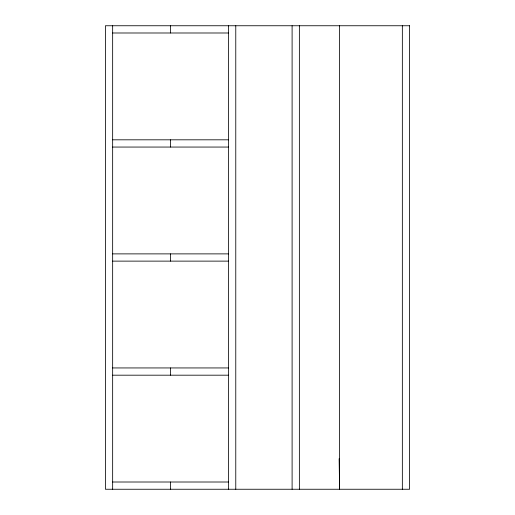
<?xml version="1.0" encoding="UTF-8"?>
<svg xmlns="http://www.w3.org/2000/svg" width="515" height="515" viewBox="0 0 515 515"><rect width="100%" height="100%" fill="white"/><g stroke="black" fill="none" stroke-linecap="round" stroke-linejoin="round"><path stroke-width="0.77" d="M112.656 32.992L228.531 32.992M112.656 139.816L228.531 139.816M112.656 147.058L228.531 147.058M112.656 253.882L228.531 253.882M112.656 261.124L228.531 261.124M112.656 367.942L228.531 367.942M112.656 375.184L228.531 375.184M112.656 482.008L228.531 482.008M339.127 458.723L339.604 489.25L339.604 25.75M402.344 25.75L402.344 489.25M299.37 25.75L299.37 489.25M292.102 25.75L292.102 489.25M235.773 25.75L235.773 489.25M228.531 25.75L228.531 489.25M170.594 25.75L170.594 32.992M170.594 139.816L170.594 147.058M170.594 253.882L170.594 261.124M170.594 367.942L170.594 375.184M170.594 482.008L170.594 489.25M112.656 25.75L112.656 489.25M409.586 25.75L105.414 25.75L105.414 489.25L409.586 489.25L409.586 25.75"/></g></svg>
